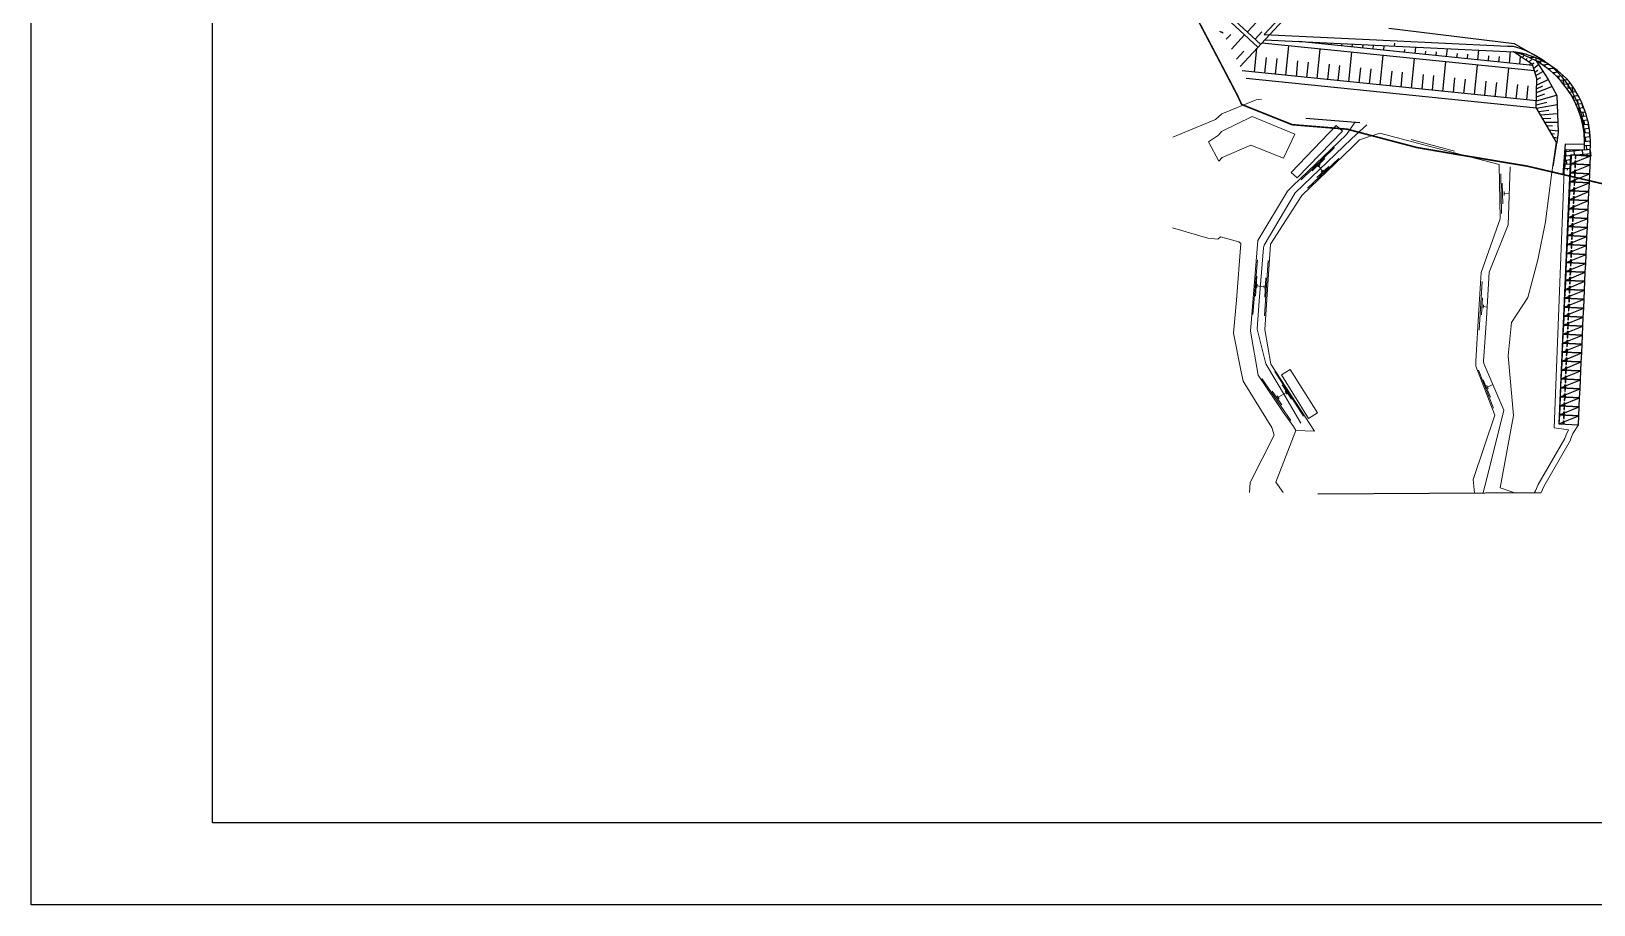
# Model space of a CAD drawing. Header units: millimetres. Extents: x 0 to 841000, y 0 to 594000.
# Drawn here: x 0 to 400542, y 0 to 223938 of the extents above; entities that cross this region are included whole.
import ezdxf

# ---------------------------------------------------------------- set-up
doc = ezdxf.new("R2010")
doc.units = ezdxf.units.MM
doc.header["$LTSCALE"] = 1000
for name, pattern in [('XR-SITE PLAN$0$DASHED', [0.75, 0.5, -0.25]), ('XR-SITE PLAN$0$HIDDEN', [0.375, 0.25, -0.125]), ('XR-SITE PLAN$0$PHANTOM-GAUN', [30, 20, -2, 2, -2, 2, -2])]:
    doc.linetypes.add(name, pattern=pattern)
doc.layers.get('DEFPOINTS').update_dxf_attribs({"color": 137})
for name, color, linetype in [('XR-PLAN$0$주차장', 252, 'Continuous'), ('XR-SITE PLAN$0$SOL-252', 252, 'Continuous'), ('XR-SITE PLAN$0$대지경계선', 2, 'XR-SITE PLAN$0$PHANTOM-GAUN'), ('XR-SITE PLAN$0$신청지', 252, 'XR-SITE PLAN$0$HIDDEN'), ('XR-SITE PLAN$0$입면선', 252, 'Continuous'), ('XR-SITE PLAN$0$획지경계선', 252, 'Continuous'), ('일반형 주차', 5, 'Continuous')]:
    doc.layers.add(name, color=color, linetype=linetype)
doc.layers.add('XR-SITE PLAN$0$실측선', color=252, linetype='Continuous', lineweight=9)
pattern_1 = [(5.24282, (604431.7, -595060.3), (-98.6318, 1074.8806), []), (95.24282, (604431.7, -595060.3), (-1173.5124, 976.2488), [1079.3964, -1079.3964])]

# ---------------------------------------------------------------- blocks, each defined once
blk = doc.blocks.new('주차구획(개정전)')
at = {"layer": 'XR-PLAN$0$주차장'}
blk.add_line((391616, 123301), (396715, 125372), dxfattribs=at)
at = {"layer": 'XR-PLAN$0$주차장', "color": 5}
blk.add_lwpolyline([(396611, 123075), (396715, 125372), (391720, 125599), (391616, 123301)], close=True, dxfattribs=at)
at = {"layer": 'XR-PLAN$0$주차장'}
for points in [[(392965, 125442), (392815, 125449), (392781, 124700), (392931, 124693)], [(392870, 123344), (392720, 123351), (392754, 124100), (392903, 124094)]]:
    blk.add_lwpolyline(points, close=True, dxfattribs=at)

msp = doc.modelspace()

# ---------------------------------------------------------------- hatches: boundary and pattern name
at = {"layer": 'XR-SITE PLAN$0$SOL-252'}
h = msp.add_hatch(dxfattribs=at)
h.set_pattern_fill('AR-B816', color=256, scale=134.924546, angle=5.24282, style=0)
h.set_pattern_definition(pattern_1)
h.paths.add_polyline_path([(394235, 211026, 0.1788726), (379965, 218698, -0.3593964), (398145, 193497), (393444, 193608), (393109, 188499), (394481, 188175), (394743, 192230), (399808, 191948), (399660, 193398, 0.183861)])
h = msp.add_hatch(dxfattribs=at)
h.set_pattern_fill('AR-B816', color=256, scale=134.924546, angle=5.24282, style=0)
h.set_pattern_definition(pattern_1)
h.paths.add_polyline_path([(394235, 211026, 0.1788726), (379965, 218698, -0.3593964), (398145, 193497), (393444, 193608), (393109, 188499), (394481, 188175), (394743, 192230), (399808, 191948), (399660, 193398, 0.183861)])
h = msp.add_hatch(dxfattribs=at)
h.set_pattern_fill('AR-B816', color=256, scale=134.924546, angle=5.24282, style=0)
h.set_pattern_definition(pattern_1)
h.paths.add_polyline_path([(394235, 211026, 0.1788726), (379965, 218698, -0.3593964), (398145, 193497), (393444, 193608), (393109, 188499), (394481, 188175), (394743, 192230), (399808, 191948), (399660, 193398, 0.183861)])

# ---------------------------------------------------------------- linework, layer by layer
at = {"layer": 'DEFPOINTS'}
for points in [[(841000, 0), (0, 0), (0, 594000), (841000, 594000)], [(46500, 573000), (819500, 573000), (819500, 21000), (46500, 21000)]]:
    msp.add_lwpolyline(points, close=True, dxfattribs=at)
at = {"layer": 'XR-SITE PLAN$0$대지경계선', "const_width": 400}
msp.add_lwpolyline([(414579, 182078), (383498, 189357), (365722, 192319), (355175, 194135), (337277, 198840), (323253, 199981), (310275, 205158), (309254, 207409), (303280, 218798), (297306, 230188)], dxfattribs=at)
at = {"layer": 'XR-SITE PLAN$0$신청지', "color": 1, "linetype": 'XR-SITE PLAN$0$DASHED'}
msp.add_line((305560, 223471), (304721, 223888), dxfattribs=at)
at = {"layer": 'XR-SITE PLAN$0$실측선'}
for p, q in [((313964, 206358), (305178, 202795)), ((315334, 206567), (313964, 206358)), ((303577, 201304), (292611, 196769)), ((305178, 202795), (303577, 201304)), ((305101, 198264), (312974, 202070)), ((312974, 202070), (323908, 197563)), ((339286, 200576), (337139, 197427)), ((301755, 195577), (304321, 197332)), ((304321, 197332), (305101, 198264)), ((323908, 197563), (321026, 191362)), ((322953, 187745), (334522, 199756)), ((337139, 197427), (323310, 184232)), ((323983, 182538), (338416, 196395)), ((336140, 198326), (324503, 186360)), ((334522, 199756), (336140, 198326)), ((338416, 196395), (342371, 199972)), ((340490, 196111), (345687, 197780)), ((345687, 197780), (356994, 194838)), ((304436, 190666), (301755, 195577)), ((312644, 194755), (305271, 191542)), ((321026, 191362), (312644, 194755)), ((325497, 185878), (334126, 194109)), ((338622, 194224), (325734, 181793)), ((338622, 194224), (340490, 196111)), ((353777, 196193), (364831, 193205)), ((356994, 194838), (376281, 189815)), ((389727, 187131), (390927, 195379)), ((393105, 192342), (393307, 193649)), ((393307, 193649), (397999, 193538)), ((394603, 192274), (399660, 191992)), ((399512, 193440), (399660, 191992)), ((305271, 191542), (304436, 190666)), ((327133, 183679), (335198, 191346)), ((328317, 188133), (331645, 191290)), ((329558, 186441), (332603, 189260)), ((329784, 189147), (330404, 189768)), ((330094, 189458), (330940, 188104)), ((330630, 187851), (331250, 188358)), ((376281, 189815), (376574, 175831)), ((379087, 189161), (378630, 174351)), ((324503, 186360), (322953, 187745)), ((376693, 187377), (376919, 177173)), ((377031, 185009), (377201, 179653)), ((389727, 187131), (388172, 175153)), ((322029, 182917), (314458, 170262)), ((323983, 182538), (316076, 169083)), ((325734, 181793), (317686, 169364)), ((323310, 184232), (322029, 182917)), ((377539, 182867), (377539, 181852)), ((377539, 182359), (378879, 182418)), ((301582, 170873), (292563, 173532)), ((376574, 175831), (371686, 162110)), ((378630, 174351), (373715, 162185)), ((304147, 170643), (301582, 170873)), ((304875, 171271), (304147, 170643)), ((309595, 169970), (304875, 171271)), ((308922, 155014), (310108, 169532)), ((310108, 169532), (309595, 169970)), ((314458, 170262), (312510, 147084)), ((315909, 168415), (314790, 154854)), ((316076, 169083), (315909, 168415)), ((317686, 169364), (316209, 147466)), ((314303, 165365), (313159, 151333)), ((317111, 165202), (316157, 151006)), ((386231, 165310), (383674, 155672)), ((314194, 161115), (313813, 155992)), ((316511, 160760), (316184, 155747)), ((371686, 162110), (371043, 152499)), ((373715, 162185), (373049, 150336)), ((314249, 159071), (314167, 158281)), ((314208, 158676), (316061, 158417)), ((316075, 158771), (316048, 158063)), ((371951, 159786), (371162, 147327)), ((308230, 146544), (308922, 155014)), ((314790, 154854), (314301, 147594)), ((371043, 152499), (370332, 139336)), ((372064, 155614), (371782, 151217)), ((372290, 153810), (372233, 152908)), ((372262, 153359), (373210, 153195)), ((383674, 155672), (379479, 149312)), ((373049, 150336), (372295, 139318)), ((379479, 149312), (378612, 140710)), ((310064, 137020), (308230, 146544)), ((312510, 147084), (314540, 135784)), ((314301, 147594), (316524, 138691)), ((316209, 147466), (317796, 138560)), ((378612, 140710), (379979, 125396)), ((310634, 134250), (310064, 137020)), ((316524, 138691), (321557, 130225)), ((317796, 138560), (324380, 128526)), ((318779, 136683), (326172, 125282)), ((320492, 135896), (322711, 137230)), ((322711, 137230), (329709, 126079)), ((370332, 139336), (370340, 138066)), ((370340, 138066), (375210, 125515)), ((370997, 137021), (374829, 127347)), ((372295, 139318), (372353, 138725)), ((372353, 138725), (377463, 126769)), ((316485, 124840), (310634, 134250)), ((314540, 135784), (320963, 126251)), ((315494, 134947), (322910, 124179)), ((327422, 124654), (320492, 135896)), ((320704, 133281), (323097, 129622)), ((372233, 134585), (374052, 130154)), ((373152, 133084), (373469, 132290)), ((373310, 132687), (374652, 133346)), ((318075, 131709), (320610, 128167)), ((319390, 130466), (319906, 129739)), ((319648, 130102), (321678, 131264)), ((321431, 131639), (321924, 130888)), ((321557, 130225), (324624, 124944)), ((328930, 121428), (324380, 128526)), ((318012, 122393), (316485, 124840)), ((320963, 126251), (323567, 122589)), ((324624, 124944), (325493, 123444)), ((329709, 126079), (327422, 124654)), ((375210, 125515), (369621, 109057)), ((377463, 126769), (373010, 108934)), ((376560, 106896), (379979, 125396)), ((312460, 108243), (318624, 120387)), ((318624, 120387), (318012, 122393)), ((324185, 121589), (319054, 108348)), ((323567, 122589), (324185, 121589)), ((324185, 121589), (328930, 121428)), ((369961, 105608), (369621, 109057)), ((373010, 108934), (372154, 105717)), ((380050, 105717), (376560, 106896))]:
    msp.add_line(p, q, dxfattribs=at)
at = {"layer": 'XR-SITE PLAN$0$실측선', "linetype": 'Continuous'}
msp.add_line((386231, 165310), (388162, 175100), dxfattribs=at)
at = {"layer": 'XR-SITE PLAN$0$실측선'}
for points in [[(385343, 105717), (385570, 106129), (386335, 107744), (393116, 119568), (393116, 119568), (393461, 120449), (394046, 121735), (390398, 122240), (393105, 192342)], [(387034, 105717), (387739, 107204), (394544, 119107), (394695, 119528), (395148, 120831), (396611, 123075), (391614, 123251), (394603, 192274)], [(312283, 105717), (312460, 108243)], [(319054, 108348), (320900, 105717)]]:
    msp.add_lwpolyline(points, dxfattribs=at)
at = {"layer": 'XR-SITE PLAN$0$입면선'}
for p, q in [((309884, 214923), (351441, 259732)), ((322629, 230135), (316096, 223090)), ((348026, 224740), (380107, 220826)), ((316096, 223090), (343066, 221817)), ((316178, 221710), (379965, 218698)), ((384962, 215155), (324973, 221295)), ((325217, 221270), (325218, 221284)), ((327901, 220995), (327918, 221156)), ((330586, 220721), (330617, 221029)), ((333270, 220446), (333317, 220901)), ((335955, 220171), (336017, 220774)), ((338639, 219896), (338716, 220646)), ((341324, 219622), (341416, 220519)), ((343066, 221817), (378444, 220146)), ((344008, 219347), (344115, 220391)), ((349442, 220170), (349511, 220849)), ((380107, 220826), (387780, 216396)), ((321622, 212653), (322395, 220203)), ((324307, 212378), (324711, 216330)), ((329676, 211828), (330449, 219378)), ((337729, 211004), (338502, 218554)), ((345782, 210180), (346555, 217730)), ((346693, 219072), (346815, 220264)), ((352062, 218522), (352138, 219272)), ((353836, 209355), (354609, 216906)), ((354746, 218248), (354913, 219881)), ((357431, 217973), (357522, 218865)), ((360115, 217698), (360214, 218662)), ((362800, 217423), (363012, 219499)), ((365484, 217149), (365597, 218255)), ((368168, 216874), (368289, 218051)), ((370853, 216599), (371111, 219116)), ((373537, 216324), (373673, 217644)), ((376222, 216050), (376364, 217441)), ((378444, 220146), (379882, 220078)), ((378906, 215775), (379209, 218734)), ((379882, 220078), (381596, 219562)), ((384878, 215453), (379965, 218698)), ((381285, 217826), (381446, 218016)), ((381591, 215500), (381794, 217490)), ((381596, 219562), (382955, 219052)), ((382223, 217206), (382762, 217783)), ((382955, 219052), (384320, 218444)), ((383128, 216609), (383479, 216951)), ((383952, 216064), (384832, 216851)), ((384320, 218444), (385549, 217814)), ((385549, 217814), (387262, 216762)), ((385761, 216355), (388845, 211563)), ((387262, 216762), (388298, 216031)), ((326991, 212103), (327394, 216041)), ((332360, 211554), (332760, 215461)), ((335044, 211279), (335443, 215171)), ((340413, 210729), (340809, 214592)), ((343098, 210455), (343492, 214302)), ((348467, 209905), (348858, 213722)), ((351151, 209630), (351541, 213432)), ((356520, 209081), (356906, 212853)), ((359205, 208806), (359589, 212563)), ((361889, 208531), (362662, 216081)), ((369943, 207707), (370716, 215257)), ((377996, 206883), (378769, 214433)), ((384275, 215225), (384335, 215811)), ((384783, 215515), (385211, 215866)), ((385911, 211791), (384878, 215453)), ((385153, 214479), (386378, 215396)), ((385444, 213446), (386228, 213980)), ((385694, 212562), (387510, 213638)), ((388298, 216031), (389341, 215208)), ((389341, 215208), (390492, 214184)), ((390492, 214184), (391240, 213445)), ((391240, 213445), (392236, 212352)), ((392236, 212352), (393121, 211257)), ((321441, 210884), (321441, 210885)), ((324126, 210609), (324126, 210610)), ((326810, 210334), (326810, 210335)), ((329494, 210059), (329495, 210061)), ((332179, 209785), (332179, 209786)), ((334863, 209510), (334863, 209511)), ((337548, 209235), (337548, 209236)), ((340232, 208960), (340232, 208961)), ((342917, 208686), (342917, 208686)), ((345601, 208411), (345601, 208412)), ((364574, 208256), (364955, 211983)), ((367258, 207982), (367638, 211693)), ((372627, 207432), (373004, 211114)), ((375311, 207157), (375687, 210824)), ((380680, 206608), (381053, 210244)), ((383365, 206333), (383736, 209954)), ((385803, 204401), (385911, 211791)), ((385859, 208239), (389797, 209776)), ((385874, 209209), (387521, 209936)), ((385887, 210157), (388822, 211599)), ((385907, 211479), (386994, 212088)), ((388845, 211563), (391047, 207430)), ((393121, 211257), (393947, 210105)), ((393947, 210105), (394521, 209212)), ((394521, 209212), (395194, 208041)), ((348286, 208136), (348286, 208137)), ((350970, 207861), (350970, 207862)), ((353655, 207586), (353655, 207587)), ((356339, 207312), (356339, 207312)), ((359024, 207037), (359024, 207037)), ((361708, 206762), (361708, 206763)), ((364392, 206487), (364393, 206488)), ((391061, 195341), (385803, 204401)), ((385814, 205113), (388551, 205731)), ((385828, 206092), (390996, 207526)), ((385843, 207131), (388030, 207857)), ((385905, 204225), (391133, 205154)), ((391047, 207430), (391396, 198155)), ((395194, 208041), (395606, 207242)), ((395606, 207242), (396177, 205995)), ((396177, 205995), (396862, 204184)), ((340616, 200449), (326743, 201605)), ((386422, 203335), (389040, 203669)), ((386913, 202488), (391220, 202841)), ((387430, 201598), (389508, 201674)), ((387994, 200626), (391304, 200591)), ((396862, 204184), (397367, 202460)), ((397367, 202460), (397720, 200833)), ((397720, 200833), (397922, 199522)), ((388506, 199743), (389977, 199668)), ((389130, 198668), (391385, 198446)), ((389689, 197705), (390462, 197598)), ((390230, 196773), (391211, 196602)), ((391396, 198155), (391061, 195341)), ((397922, 199522), (398034, 198445)), ((398034, 198445), (398100, 197296)), ((398114, 196323), (398063, 194877)), ((398100, 197296), (398114, 196323)), ((390174, 189246), (391061, 195341)), ((393224, 195029), (392648, 187214)), ((398063, 194877), (393224, 195029)), ((399660, 193398), (399808, 191948)), ((394743, 192230), (394458, 188278)), ((394743, 192230), (399808, 191948)), ((329779, 105365), (387032, 105711))]:
    msp.add_line(p, q, dxfattribs=at)
at = {"layer": 'XR-SITE PLAN$0$입면선', "ltscale": 13}
for p, q in [((393115, 188581), (393444, 193608)), ((393444, 193608), (398145, 193497))]:
    msp.add_line(p, q, dxfattribs=at)
at = {"layer": 'XR-SITE PLAN$0$입면선'}
for centre, radius, start, end in [((376719, 195556), 23369, 41.45177, 82.01735), ((373789, 195085), 25926, 356.27063, 37.94306)]:
    msp.add_arc(centre, radius, start, end, dxfattribs=at)
at = {"layer": 'XR-SITE PLAN$0$입면선', "ltscale": 13}
msp.add_arc((373789, 195085), 24408, 356.27063, 75.34365, dxfattribs=at)
at = {"layer": 'XR-SITE PLAN$0$획지경계선'}
for p, q in [((295258, 239034), (315142, 220593)), ((299189, 234008), (314454, 219851)), ((315180, 227458), (311740, 223749)), ((305550, 223464), (304711, 223881)), ((307477, 223120), (306344, 221899)), ((311051, 223007), (307646, 219334)), ((315495, 223829), (313718, 221914)), ((385356, 213758), (315440, 220914)), ((310823, 218792), (308947, 216769)), ((313569, 213477), (314192, 219569)), ((316253, 213202), (316662, 217200)), ((318938, 212927), (319345, 216910)), ((385828, 206081), (310456, 213795)), ((311412, 211912), (385868, 204289)), ((313388, 211708), (313388, 211710)), ((316072, 211433), (316072, 211435)), ((318757, 211158), (318757, 211160))]:
    msp.add_line(p, q, dxfattribs=at)

# ---------------------------------------------------------------- block references
at = {"layer": '일반형 주차'}
for p in [(2918, 64334), (2918, 64334), (2918, 64334), (3023, 66631), (3023, 66631), (3023, 66631), (2710, 59739), (2710, 59739), (2710, 59739), (2814, 62036), (2814, 62036), (2814, 62036), (2501, 55143), (2501, 55143), (2501, 55143), (2606, 57441), (2606, 57441), (2606, 57441), (2397, 52846), (2397, 52846), (2397, 52846), (2189, 48250), (2189, 48250), (2189, 48250), (2293, 50548), (2293, 50548), (2293, 50548), (1980, 43655), (1980, 43655), (1980, 43655), (2084, 45953), (2084, 45953), (2084, 45953), (1772, 39060), (1772, 39060), (1772, 39060), (1876, 41357), (1876, 41357), (1876, 41357), (1668, 36762), (1668, 36762), (1668, 36762), (1459, 32167), (1459, 32167), (1459, 32167), (1563, 34465), (1563, 34465), (1563, 34465), (1251, 27572), (1251, 27572), (1251, 27572), (1355, 29869), (1355, 29869), (1355, 29869), (1042, 22976), (1042, 22976), (1042, 22976), (1146, 25274), (1146, 25274), (1146, 25274), (938, 20679), (938, 20679), (938, 20679), (730, 16083), (730, 16083), (730, 16083), (834, 18381), (834, 18381), (834, 18381), (521, 11488), (521, 11488), (521, 11488), (625, 13786), (625, 13786), (625, 13786), (313, 6893), (313, 6893), (313, 6893), (417, 9191), (417, 9191), (417, 9191), (208, 4595), (208, 4595), (208, 4595), (0, 0), (0, 0), (0, 0), (104, 2298), (104, 2298), (104, 2298)]:
    msp.add_blockref('주차구획(개정전)', p, dxfattribs=at)

doc.saveas('drawing.dxf')
